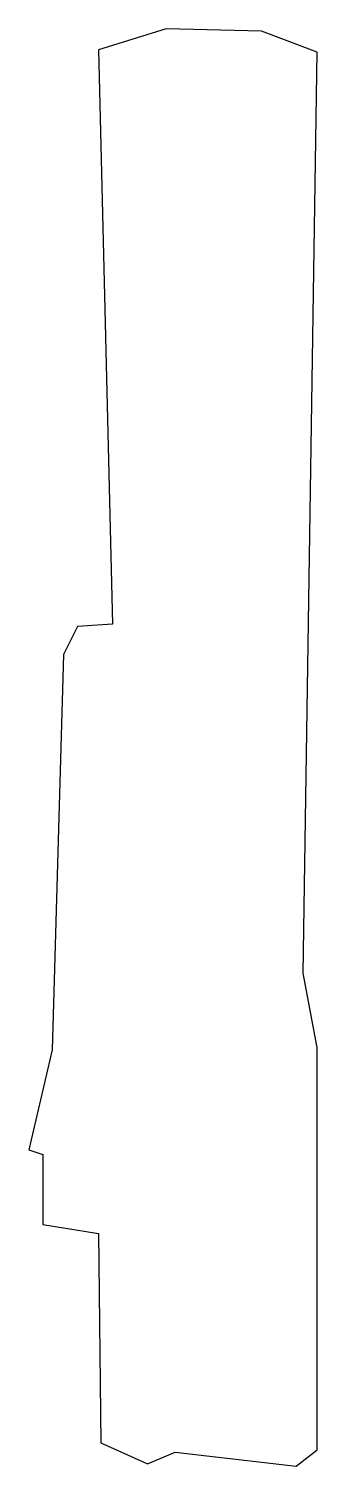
# Model space of a CAD drawing. Header units: metres. Extents: x 82 to 114, y 56 to 210.
import ezdxf

# ---------------------------------------------------------------- set-up
doc = ezdxf.new("R2010")
doc.units = ezdxf.units.M

msp = doc.modelspace()

# ---------------------------------------------------------------- linework, layer by layer
msp.add_lwpolyline([(97.25, 210.25), (90, 208), (91.5, 146.25), (87.75, 146), (86.25, 143), (85, 100.5), (82.5, 89.75), (84, 89.25), (84, 81.75), (90, 80.75), (90.25, 58.25), (95.25, 56), (98.25, 57.25), (111.25, 55.75), (113.5, 57.5), (113.5, 100.75), (112, 108.75), (113.5, 207.75), (107.5, 210)], close=True)

doc.saveas('drawing.dxf')
